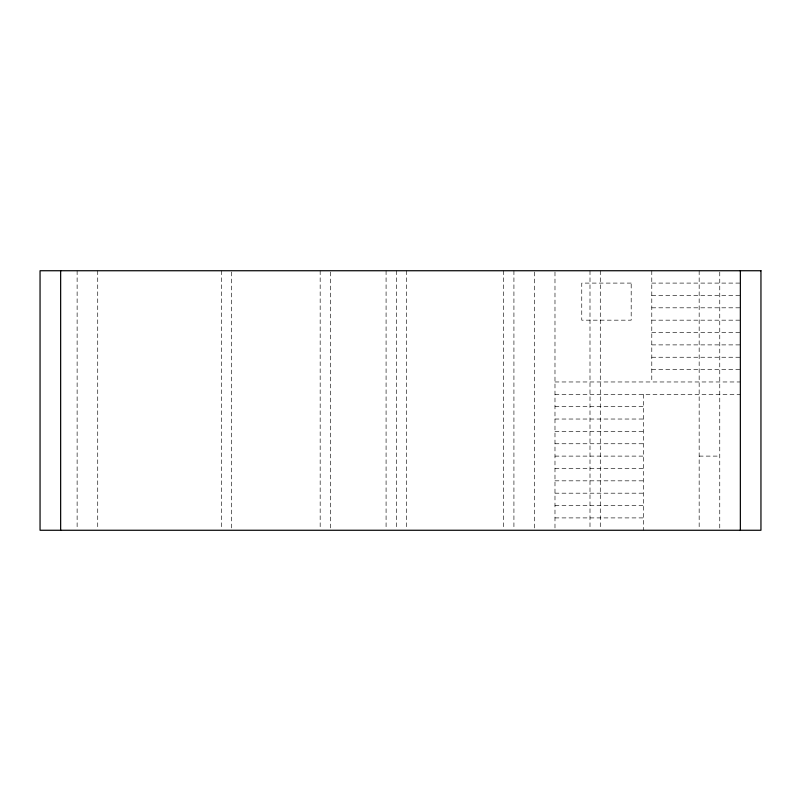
<?xml version="1.0" encoding="UTF-8"?>
<svg xmlns="http://www.w3.org/2000/svg" width="801" height="801" viewBox="0 0 801 801"><rect width="100%" height="100%" fill="white"/><g stroke="black" fill="none" stroke-linecap="round" stroke-linejoin="round"><path stroke-width="0.6" stroke-dasharray="4 3" d="M651.784 283.093L740.354 283.093M651.784 295.459L740.354 295.459M651.784 307.814L740.354 307.814M651.784 320.17L740.354 320.17M651.784 332.525L740.354 332.525M651.784 344.891L740.354 344.891M651.784 357.246L740.354 357.246M651.784 369.601L740.354 369.601M554.983 381.967L740.354 381.967M554.983 394.322L740.354 394.322M554.983 406.678L643.543 406.678M554.983 419.033L643.543 419.033M554.983 431.399L643.543 431.399M554.983 443.754L643.543 443.754M554.983 456.109L643.543 456.109M699.163 456.109L719.759 456.109M554.983 468.475L643.543 468.475M554.983 480.83L643.543 480.83M554.983 493.186L643.543 493.186M554.983 505.541L643.543 505.541M554.983 517.907L643.543 517.907M719.759 271.99L719.759 529.01M699.163 270.738L699.163 529.01M651.784 270.738L651.784 381.967M643.543 394.322L643.543 530.262M600.289 270.738L600.289 529.01M589.997 270.738L589.997 529.01M554.983 271.99L554.983 530.262M534.377 271.99L534.377 529.01M513.922 270.738L513.922 529.01M503.489 270.738L503.489 529.01M406.678 270.738L406.678 529.01M396.385 270.738L396.385 529.01M386.082 270.738L386.082 529.01M330.473 271.99L330.473 529.01M320.17 270.738L320.17 529.01M231.599 271.99L231.599 529.01M221.306 270.738L221.306 529.01M97.722 270.738L97.722 529.01M77.126 270.738L77.126 529.01M631.188 283.093L581.756 283.093L581.756 320.17L631.188 320.17L631.188 283.093"/><path stroke-width="1.2" d="M740.354 270.738L740.354 530.262M60.646 270.738L60.646 530.262M760.95 270.738L40.05 270.738L40.05 530.262L760.95 530.262L760.95 270.738"/></g></svg>
